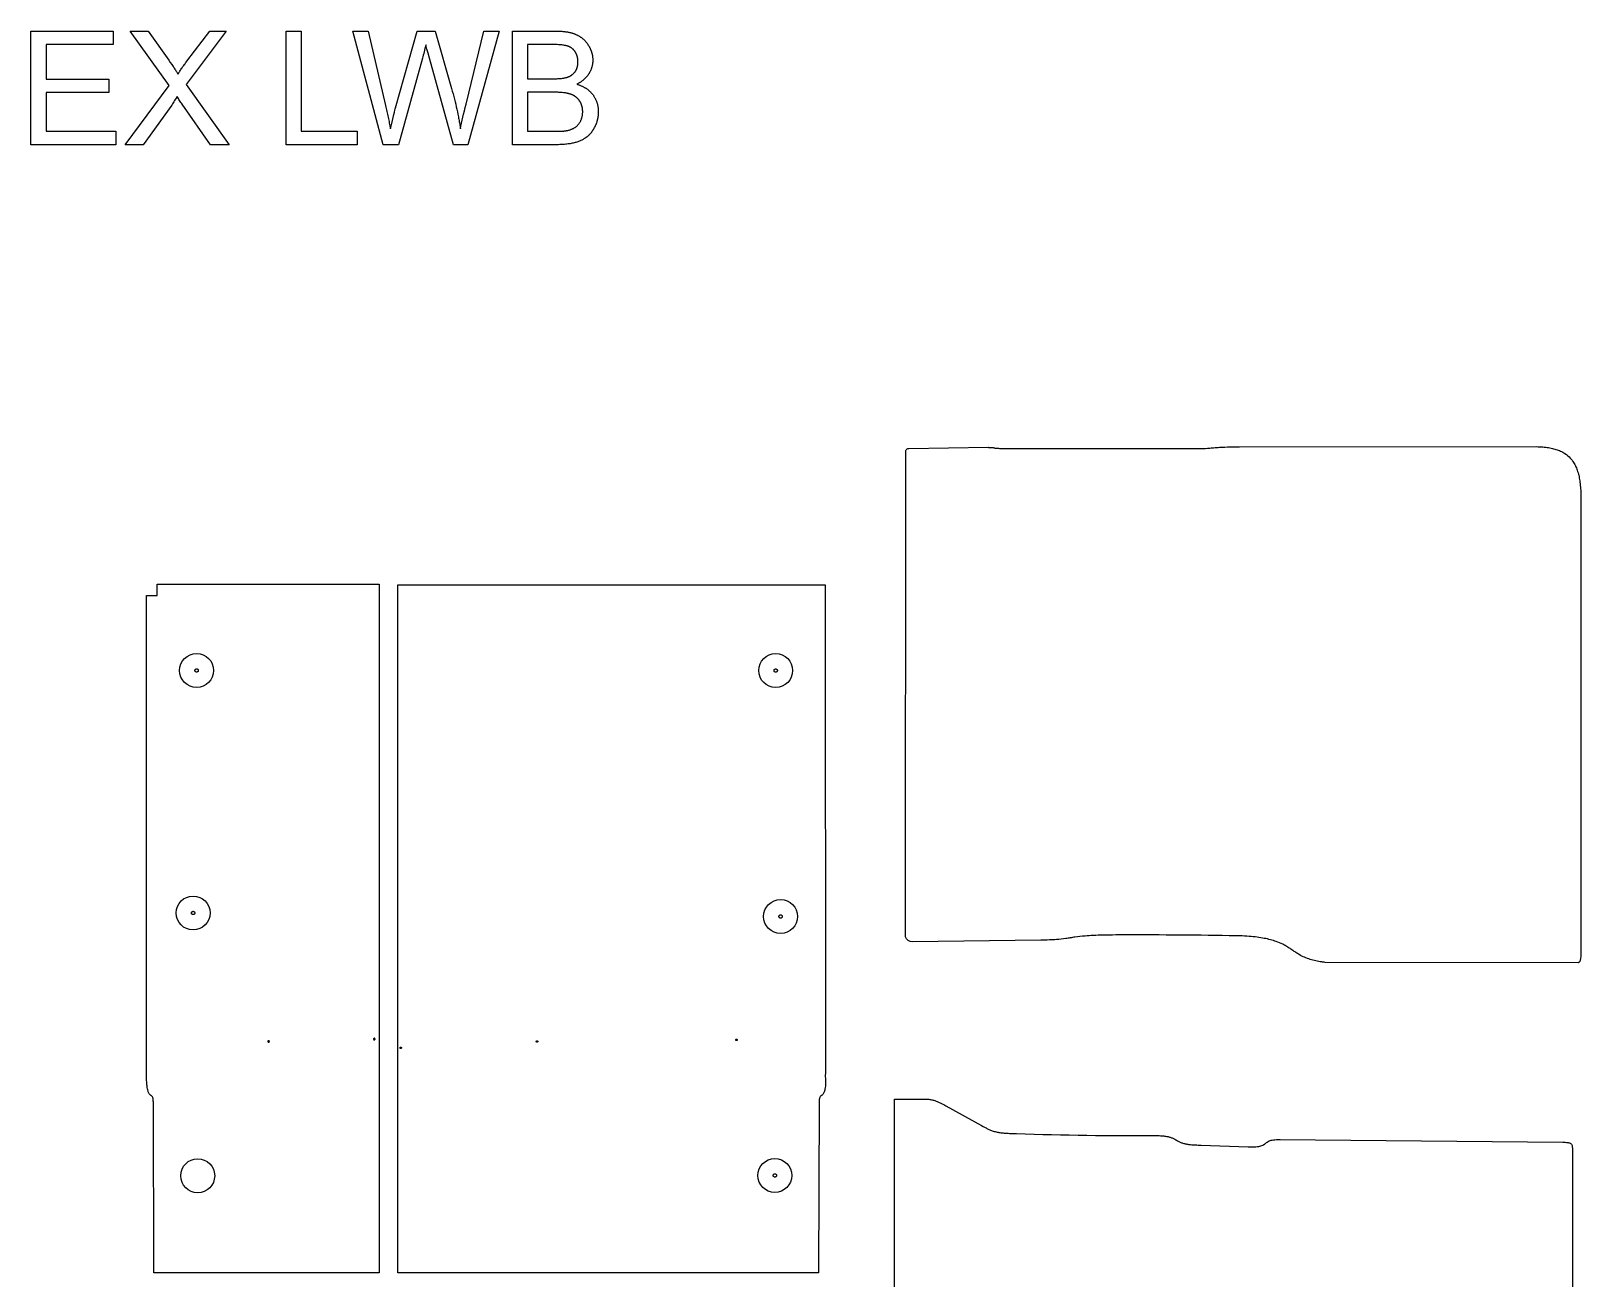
# Model space of a CAD drawing. Extents: x -4382 to 4488, y -1281 to 7969.
# Drawn here: x 37 to 4193, y 4619 to 7964 of the extents above; entities that cross this region are included whole.
import ezdxf

# ---------------------------------------------------------------- set-up
doc = ezdxf.new("R2010")
doc.units = 0
doc.layers.add('Default Layer', color=1, linetype='CONTINUOUS')

msp = doc.modelspace()

# ---------------------------------------------------------------- linework, layer by layer
at = {"layer": 'Default Layer'}
for points in [[(36.7, 7659.3), (36.7, 7964.1), (257.1, 7964.1), (257.1, 7928.1), (77, 7928.1), (77, 7834.8), (245.7, 7834.8), (245.7, 7799), (77, 7799), (77, 7695.3), (264.2, 7695.3), (264.2, 7659.3), (36.7, 7659.3)], [(288.9, 7659.3), (406.8, 7818.2), (302.8, 7964.1), (350.9, 7964.1), (406.2, 7885.9), (410.3, 7880), (414.2, 7874.5), (416, 7871.8), (417.7, 7869.3), (419.4, 7866.8), (420.9, 7864.4), (422.4, 7862.1), (423.8, 7859.9), (425.2, 7857.8), (426.4, 7855.8), (427.6, 7853.8), (428.7, 7852), (429.7, 7850.2), (430.7, 7848.5), (432, 7850.6), (433.3, 7852.7), (434.6, 7854.8), (436, 7856.9), (437.4, 7859.1), (438.9, 7861.2), (440.3, 7863.3), (441.8, 7865.5), (443.3, 7867.7), (444.9, 7869.9), (446.5, 7872.1), (448.1, 7874.3), (449.7, 7876.5), (451.4, 7878.7), (453.1, 7881), (454.8, 7883.2), (516.1, 7964.1), (560, 7964.1), (452.9, 7820.4), (568.3, 7659.3), (518.4, 7659.3), (441.7, 7768.1), (440.1, 7770.4), (438.5, 7772.8), (436.8, 7775.3), (435.2, 7777.8), (433.5, 7780.4), (431.8, 7783), (430.1, 7785.7), (428.4, 7788.4), (426, 7784.4), (423.7, 7780.8), (421.6, 7777.4), (419.7, 7774.4), (417.9, 7771.7), (416.4, 7769.3), (415, 7767.3), (413.9, 7765.6), (337.3, 7659.3), (288.9, 7659.3)], [(720.5, 7659.3), (720.5, 7964.1), (760.9, 7964.1), (760.9, 7695.3), (911, 7695.3), (911, 7659.3), (720.5, 7659.3)], [(980.6, 7659.3), (899.7, 7964.1), (941.1, 7964.1), (987.5, 7764.3), (988.4, 7760.4), (989.3, 7756.5), (990.2, 7752.6), (991.1, 7748.6), (992, 7744.7), (992.8, 7740.8), (993.6, 7736.9), (994.5, 7733), (995.2, 7729.1), (996, 7725.2), (996.8, 7721.3), (997.5, 7717.5), (998.3, 7713.6), (999, 7709.7), (999.7, 7705.8), (1000.4, 7701.9), (1005.6, 7723.8), (1009.6, 7740.5), (1011.2, 7746.9), (1012.5, 7752), (1013.4, 7755.8), (1014.1, 7758.3), (1072.1, 7964.1), (1120.8, 7964.1), (1164.4, 7809.8), (1166.4, 7802.7), (1168.4, 7795.6), (1170.3, 7788.6), (1172.1, 7781.6), (1173.8, 7774.6), (1175.5, 7767.8), (1177, 7760.9), (1178.6, 7754.2), (1180, 7747.5), (1181.4, 7740.8), (1182.7, 7734.2), (1183.3, 7730.9), (1183.9, 7727.6), (1184.5, 7724.4), (1185.1, 7721.1), (1185.6, 7717.9), (1186.2, 7714.7), (1186.7, 7711.5), (1187.2, 7708.3), (1187.7, 7705.1), (1188.1, 7701.9), (1189.6, 7709.3), (1191.3, 7716.9), (1193, 7724.8), (1194.8, 7733), (1196.8, 7741.4), (1198.8, 7750.1), (1201, 7759), (1203.3, 7768.3), (1251.1, 7964.1), (1291.7, 7964.1), (1208.1, 7659.3), (1169.2, 7659.3), (1105, 7891.6), (1101.3, 7904.7), (1099.8, 7910.2), (1098.5, 7915), (1097.4, 7919.2), (1096.5, 7922.6), (1095.9, 7925.3), (1095.4, 7927.3), (1094.2, 7922.2), (1093, 7917.2), (1091.9, 7912.4), (1090.8, 7907.9), (1089.7, 7903.5), (1088.6, 7899.3), (1087.5, 7895.3), (1086.5, 7891.6), (1021.8, 7659.3), (980.6, 7659.3)], [(1327.6, 7659.3), (1327.6, 7964.1), (1442, 7964.1), (1444.2, 7964.1), (1446.3, 7964.1), (1448.4, 7964), (1450.5, 7964), (1452.6, 7963.9), (1454.6, 7963.8), (1456.6, 7963.7), (1458.6, 7963.5), (1460.5, 7963.4), (1462.5, 7963.2), (1464.4, 7963), (1466.2, 7962.8), (1468.1, 7962.6), (1469.9, 7962.3), (1471.7, 7962.1), (1473.4, 7961.8), (1475.2, 7961.5), (1476.9, 7961.2), (1478.6, 7960.8), (1480.2, 7960.5), (1481.8, 7960.1), (1483.4, 7959.7), (1485, 7959.3), (1486.5, 7958.9), (1488.1, 7958.4), (1489.5, 7957.9), (1491, 7957.5), (1492.4, 7957), (1493.9, 7956.4), (1495.2, 7955.9), (1496.6, 7955.3), (1497.9, 7954.8), (1499.2, 7954.2), (1500.5, 7953.6), (1501.8, 7953), (1503.1, 7952.3), (1504.3, 7951.7), (1505.5, 7951), (1506.7, 7950.3), (1507.9, 7949.5), (1509.1, 7948.8), (1510.3, 7948), (1511.4, 7947.3), (1512.5, 7946.5), (1513.6, 7945.6), (1514.7, 7944.8), (1515.7, 7943.9), (1516.8, 7943.1), (1517.8, 7942.2), (1518.8, 7941.2), (1519.8, 7940.3), (1520.8, 7939.3), (1521.7, 7938.4), (1522.7, 7937.4), (1523.6, 7936.3), (1524.5, 7935.3), (1525.3, 7934.2), (1526.2, 7933.2), (1527, 7932.1), (1527.9, 7931), (1528.7, 7929.8), (1529.5, 7928.7), (1530.2, 7927.5), (1531, 7926.3), (1531.7, 7925.1), (1532.4, 7923.9), (1533.1, 7922.7), (1533.8, 7921.5), (1534.4, 7920.3), (1535.1, 7919), (1535.7, 7917.8), (1536.2, 7916.6), (1536.8, 7915.4), (1537.3, 7914.1), (1537.8, 7912.9), (1538.3, 7911.7), (1538.8, 7910.4), (1539.2, 7909.2), (1539.6, 7907.9), (1540, 7906.7), (1540.4, 7905.4), (1540.7, 7904.2), (1541, 7902.9), (1541.3, 7901.6), (1541.6, 7900.4), (1541.9, 7899.1), (1542.1, 7897.8), (1542.3, 7896.5), (1542.5, 7895.2), (1542.6, 7894), (1542.7, 7892.7), (1542.8, 7891.4), (1542.9, 7890.1), (1543, 7888.8), (1543, 7887.5), (1543, 7886.1), (1543, 7884.9), (1543, 7883.7), (1542.9, 7882.5), (1542.9, 7881.3), (1542.8, 7880.1), (1542.7, 7878.9), (1542.5, 7877.7), (1542.4, 7876.5), (1542.2, 7875.3), (1542, 7874.2), (1541.8, 7873), (1541.5, 7871.8), (1541.3, 7870.6), (1541, 7869.5), (1540.7, 7868.3), (1540.4, 7867.2), (1540, 7866), (1539.7, 7864.9), (1539.3, 7863.7), (1538.9, 7862.6), (1538.5, 7861.5), (1538, 7860.4), (1537.6, 7859.2), (1537.1, 7858.1), (1536.6, 7857), (1536, 7855.9), (1535.5, 7854.8), (1534.9, 7853.7), (1534.3, 7852.6), (1533.7, 7851.5), (1533.1, 7850.4), (1532.4, 7849.3), (1531.8, 7848.3), (1531.1, 7847.2), (1530.3, 7846.2), (1529.6, 7845.1), (1528.8, 7844.1), (1528.1, 7843.1), (1527.3, 7842.1), (1526.4, 7841.1), (1525.6, 7840.2), (1524.7, 7839.2), (1523.9, 7838.3), (1523, 7837.3), (1522, 7836.4), (1521.1, 7835.5), (1520.1, 7834.6), (1519.1, 7833.8), (1518.1, 7832.9), (1517.1, 7832), (1516, 7831.2), (1514.9, 7830.4), (1513.9, 7829.6), (1512.7, 7828.8), (1511.6, 7828), (1510.4, 7827.2), (1509.3, 7826.4), (1508.1, 7825.7), (1506.8, 7825), (1505.6, 7824.2), (1504.3, 7823.5), (1503, 7822.8), (1501.7, 7822.2), (1500.4, 7821.5), (1502.1, 7821), (1503.8, 7820.4), (1505.5, 7819.9), (1507.1, 7819.3), (1508.7, 7818.7), (1510.3, 7818), (1511.9, 7817.4), (1513.4, 7816.7), (1514.9, 7816), (1516.4, 7815.3), (1517.9, 7814.6), (1519.3, 7813.8), (1520.7, 7813), (1522.1, 7812.2), (1523.5, 7811.4), (1524.8, 7810.5), (1526.2, 7809.6), (1527.4, 7808.7), (1528.7, 7807.8), (1529.9, 7806.9), (1531.2, 7805.9), (1532.3, 7804.9), (1533.5, 7803.9), (1534.6, 7802.9), (1535.7, 7801.8), (1536.8, 7800.8), (1537.9, 7799.7), (1538.9, 7798.5), (1539.9, 7797.4), (1540.9, 7796.2), (1541.9, 7795), (1542.8, 7793.8), (1543.7, 7792.6), (1544.6, 7791.4), (1545.5, 7790.1), (1546.3, 7788.8), (1547.1, 7787.6), (1547.9, 7786.3), (1548.7, 7784.9), (1549.4, 7783.6), (1550.1, 7782.3), (1550.7, 7780.9), (1551.3, 7779.6), (1551.9, 7778.2), (1552.5, 7776.8), (1553.1, 7775.4), (1553.6, 7774), (1554, 7772.5), (1554.5, 7771.1), (1554.9, 7769.6), (1555.3, 7768.1), (1555.7, 7766.6), (1556, 7765.1), (1556.3, 7763.6), (1556.6, 7762.1), (1556.9, 7760.5), (1557.1, 7759), (1557.3, 7757.4), (1557.4, 7755.8), (1557.6, 7754.2), (1557.7, 7752.6), (1557.7, 7751), (1557.8, 7749.3), (1557.8, 7747.7), (1557.8, 7746.3), (1557.8, 7745), (1557.7, 7743.7), (1557.6, 7742.4), (1557.6, 7741.1), (1557.5, 7739.8), (1557.4, 7738.4), (1557.2, 7737.2), (1557.1, 7735.9), (1556.9, 7734.6), (1556.7, 7733.3), (1556.5, 7732), (1556.3, 7730.8), (1556, 7729.5), (1555.8, 7728.2), (1555.5, 7727), (1555.2, 7725.7), (1554.9, 7724.5), (1554.6, 7723.3), (1554.2, 7722), (1553.9, 7720.8), (1553.5, 7719.6), (1553.1, 7718.4), (1552.6, 7717.2), (1552.2, 7716), (1551.8, 7714.8), (1551.3, 7713.6), (1550.8, 7712.4), (1550.3, 7711.3), (1549.8, 7710.1), (1549.2, 7708.9), (1548.6, 7707.8), (1547.5, 7705.5), (1546.9, 7704.4), (1546.3, 7703.3), (1545.7, 7702.2), (1545.1, 7701.2), (1544.5, 7700.2), (1543.9, 7699.1), (1543.3, 7698.1), (1542.6, 7697.1), (1542, 7696.2), (1541.3, 7695.2), (1540.7, 7694.3), (1540, 7693.3), (1539.3, 7692.4), (1538.6, 7691.5), (1537.9, 7690.7), (1537.2, 7689.8), (1536.5, 7689), (1535.8, 7688.1), (1535, 7687.3), (1534.3, 7686.5), (1533.5, 7685.8), (1532.8, 7685), (1532, 7684.2), (1531.2, 7683.5), (1530.4, 7682.8), (1529.7, 7682.1), (1528.9, 7681.4), (1528, 7680.8), (1527.2, 7680.1), (1526.4, 7679.5), (1525.6, 7678.9), (1524.7, 7678.3), (1523.8, 7677.7), (1523, 7677.1), (1522.1, 7676.5), (1521.2, 7675.9), (1519.3, 7674.8), (1517.4, 7673.7), (1515.5, 7672.7), (1513.4, 7671.7), (1511.4, 7670.7), (1509.3, 7669.8), (1507.1, 7668.9), (1504.9, 7668), (1502.6, 7667.2), (1500.2, 7666.4), (1497.9, 7665.7), (1495.4, 7665), (1492.9, 7664.3), (1490.4, 7663.7), (1487.8, 7663.1), (1485.1, 7662.6), (1482.4, 7662.1), (1479.6, 7661.7), (1476.7, 7661.3), (1473.7, 7660.9), (1470.7, 7660.6), (1467.6, 7660.3), (1464.4, 7660), (1461.2, 7659.8), (1457.8, 7659.6), (1454.4, 7659.5), (1451, 7659.4), (1447.5, 7659.3), (1443.9, 7659.3), (1327.6, 7659.3)], [(1368, 7836), (1433.9, 7836), (1437.2, 7836.1), (1440.3, 7836.1), (1443.4, 7836.2), (1446.3, 7836.3), (1449.2, 7836.4), (1451.9, 7836.5), (1454.4, 7836.7), (1456.9, 7836.9), (1459.2, 7837.2), (1461.5, 7837.4), (1463.6, 7837.7), (1465.6, 7838), (1467.4, 7838.4), (1469.2, 7838.7), (1470.8, 7839.1), (1472.3, 7839.6), (1473.3, 7839.9), (1474.2, 7840.2), (1475.2, 7840.5), (1476.1, 7840.8), (1477, 7841.2), (1477.8, 7841.5), (1478.7, 7841.9), (1479.6, 7842.2), (1480.4, 7842.6), (1481.2, 7843), (1482, 7843.4), (1482.8, 7843.9), (1483.6, 7844.3), (1484.3, 7844.7), (1485.1, 7845.2), (1485.8, 7845.7), (1486.5, 7846.1), (1487.2, 7846.6), (1487.9, 7847.1), (1488.6, 7847.6), (1489.2, 7848.2), (1489.9, 7848.7), (1490.5, 7849.3), (1491.1, 7849.8), (1491.7, 7850.4), (1492.3, 7851), (1492.8, 7851.6), (1493.4, 7852.2), (1493.9, 7852.8), (1494.4, 7853.5), (1494.9, 7854.1), (1495.4, 7854.8), (1495.9, 7855.4), (1496.4, 7856.1), (1496.8, 7856.8), (1497.3, 7857.5), (1497.7, 7858.2), (1498.1, 7858.9), (1498.5, 7859.7), (1498.9, 7860.4), (1499.2, 7861.1), (1499.6, 7861.9), (1499.9, 7862.7), (1500.2, 7863.5), (1500.5, 7864.3), (1500.8, 7865.1), (1501.1, 7865.9), (1501.3, 7866.7), (1501.6, 7867.5), (1501.8, 7868.4), (1502, 7869.3), (1502.2, 7870.1), (1502.4, 7871), (1502.5, 7871.9), (1502.7, 7872.8), (1502.8, 7873.7), (1502.9, 7874.6), (1503, 7875.6), (1503.1, 7876.5), (1503.2, 7877.4), (1503.2, 7878.4), (1503.3, 7879.4), (1503.3, 7880.4), (1503.3, 7881.4), (1503.3, 7883.2), (1503.2, 7885.1), (1503.1, 7886.9), (1502.9, 7888.7), (1502.7, 7889.6), (1502.6, 7890.5), (1502.5, 7891.4), (1502.3, 7892.2), (1502.1, 7893.1), (1501.9, 7893.9), (1501.7, 7894.8), (1501.5, 7895.6), (1501.3, 7896.4), (1501, 7897.3), (1500.8, 7898.1), (1500.5, 7898.9), (1500.2, 7899.7), (1499.9, 7900.5), (1499.6, 7901.3), (1499.2, 7902), (1498.9, 7902.8), (1498.5, 7903.6), (1498.1, 7904.3), (1497.7, 7905.1), (1497.3, 7905.8), (1496.9, 7906.5), (1496.5, 7907.3), (1496, 7908), (1495.6, 7908.7), (1495.1, 7909.4), (1494.6, 7910.1), (1494.1, 7910.8), (1493.6, 7911.4), (1493.1, 7912.1), (1492.6, 7912.7), (1492, 7913.3), (1491.5, 7913.9), (1490.9, 7914.5), (1490.3, 7915.1), (1489.7, 7915.7), (1489.1, 7916.2), (1488.5, 7916.7), (1487.8, 7917.3), (1487.2, 7917.8), (1486.5, 7918.2), (1485.9, 7918.7), (1485.2, 7919.2), (1484.5, 7919.6), (1483.8, 7920), (1483.1, 7920.5), (1482.4, 7920.8), (1481.6, 7921.2), (1480.9, 7921.6), (1480.1, 7922), (1479.3, 7922.3), (1478.5, 7922.6), (1477.7, 7922.9), (1476.9, 7923.2), (1476.1, 7923.5), (1475.3, 7923.8), (1474.4, 7924), (1473.5, 7924.3), (1472.5, 7924.6), (1471.6, 7924.8), (1470.6, 7925), (1469.5, 7925.3), (1468.4, 7925.5), (1467.3, 7925.7), (1464.9, 7926.1), (1462.4, 7926.4), (1459.7, 7926.8), (1456.9, 7927.1), (1453.9, 7927.3), (1450.8, 7927.5), (1447.5, 7927.7), (1444.1, 7927.9), (1440.5, 7928), (1436.8, 7928.1), (1432.9, 7928.1), (1428.9, 7928.1), (1368, 7928.1), (1368, 7836)], [(1368, 7695.3), (1443.9, 7695.3), (1448.6, 7695.3), (1452.9, 7695.4), (1456.9, 7695.5), (1458.7, 7695.6), (1460.5, 7695.6), (1462.2, 7695.7), (1463.7, 7695.9), (1465.2, 7696), (1466.6, 7696.1), (1467.9, 7696.2), (1469.1, 7696.4), (1470.3, 7696.6), (1471.3, 7696.7), (1473, 7697.1), (1474.7, 7697.4), (1476.4, 7697.8), (1478, 7698.2), (1479.6, 7698.6), (1481.1, 7699.1), (1482.6, 7699.6), (1484.1, 7700.1), (1485.5, 7700.6), (1486.9, 7701.2), (1488.3, 7701.7), (1489.6, 7702.4), (1490.9, 7703), (1492.2, 7703.7), (1493.4, 7704.3), (1494.6, 7705.1), (1495.7, 7705.8), (1496.9, 7706.6), (1498, 7707.4), (1499.1, 7708.3), (1500.1, 7709.2), (1501.1, 7710.2), (1502.1, 7711.1), (1503.1, 7712.2), (1504.1, 7713.3), (1505, 7714.4), (1505.9, 7715.5), (1506.7, 7716.7), (1507.6, 7717.9), (1508.4, 7719.2), (1509.2, 7720.5), (1510, 7721.9), (1510.7, 7723.3), (1511.4, 7724.8), (1512, 7726.2), (1512.6, 7727.7), (1513.2, 7729.2), (1513.6, 7730.8), (1514.1, 7732.4), (1514.5, 7734), (1514.8, 7735.6), (1515.2, 7737.2), (1515.4, 7738.9), (1515.6, 7740.6), (1515.8, 7742.3), (1515.9, 7744.1), (1516, 7745.9), (1516, 7747.7), (1516, 7748.7), (1516, 7749.8), (1515.9, 7750.8), (1515.9, 7751.9), (1515.8, 7752.9), (1515.7, 7753.9), (1515.6, 7754.9), (1515.5, 7755.9), (1515.3, 7756.9), (1515.1, 7757.9), (1515, 7758.9), (1514.8, 7759.8), (1514.6, 7760.8), (1514.3, 7761.7), (1514.1, 7762.7), (1513.8, 7763.6), (1513.5, 7764.5), (1513.2, 7765.4), (1512.9, 7766.3), (1512.6, 7767.2), (1512.2, 7768.1), (1511.9, 7769), (1511.5, 7769.8), (1511.1, 7770.7), (1510.7, 7771.5), (1510.2, 7772.4), (1509.8, 7773.2), (1509.3, 7774), (1508.8, 7774.8), (1508.3, 7775.6), (1507.8, 7776.4), (1507.3, 7777.2), (1506.7, 7778), (1506.2, 7778.8), (1505.6, 7779.5), (1505, 7780.3), (1504.4, 7781), (1503.8, 7781.7), (1503.1, 7782.4), (1502.5, 7783.1), (1501.8, 7783.7), (1501.1, 7784.4), (1500.5, 7785), (1499.8, 7785.6), (1499, 7786.2), (1498.3, 7786.8), (1497.6, 7787.4), (1496.8, 7788), (1496.1, 7788.5), (1495.3, 7789), (1494.5, 7789.6), (1493.7, 7790.1), (1492.9, 7790.5), (1492, 7791), (1491.2, 7791.5), (1490.3, 7791.9), (1489.4, 7792.3), (1488.5, 7792.7), (1487.6, 7793.1), (1486.7, 7793.5), (1485.8, 7793.9), (1484.9, 7794.2), (1483.9, 7794.6), (1482.9, 7794.9), (1482, 7795.2), (1481, 7795.5), (1479.9, 7795.8), (1478.9, 7796.1), (1477.8, 7796.4), (1476.7, 7796.6), (1475.6, 7796.9), (1474.4, 7797.1), (1473.2, 7797.4), (1472, 7797.6), (1469.5, 7798), (1466.9, 7798.4), (1464.1, 7798.8), (1461.3, 7799.1), (1458.4, 7799.3), (1455.3, 7799.6), (1452.1, 7799.7), (1448.9, 7799.9), (1445.5, 7800), (1442, 7800.1), (1438.4, 7800.1), (1368, 7800.1), (1368, 7695.3)], [(476.3, 6250), (476.3, 6250.5), (476.4, 6250.9), (476.5, 6251.3), (476.6, 6251.8), (476.8, 6252.2), (477, 6252.5), (477.3, 6252.9), (477.6, 6253.2), (477.9, 6253.5), (478.3, 6253.7), (478.6, 6254), (479, 6254.2), (479.4, 6254.3), (479.9, 6254.4), (480.3, 6254.5), (480.8, 6254.5), (481.2, 6254.5), (481.7, 6254.4), (482.1, 6254.3), (482.5, 6254.2), (482.9, 6254), (483.3, 6253.7), (483.6, 6253.5), (484, 6253.2), (484.2, 6252.9), (484.5, 6252.5), (484.7, 6252.2), (484.9, 6251.8), (485.1, 6251.3), (485.2, 6250.9), (485.2, 6250.5), (485.3, 6250), (485.2, 6249.5), (485.2, 6249.1), (485.1, 6248.7), (484.9, 6248.3), (484.7, 6247.9), (484.5, 6247.5), (484.2, 6247.1), (484, 6246.8), (483.6, 6246.5), (483.3, 6246.3), (482.9, 6246.1), (482.5, 6245.9), (482.1, 6245.7), (481.7, 6245.6), (481.2, 6245.5), (480.8, 6245.5), (480.3, 6245.5), (479.9, 6245.6), (479.4, 6245.7), (479, 6245.9), (478.6, 6246.1), (478.3, 6246.3), (477.9, 6246.5), (477.6, 6246.8), (477.3, 6247.1), (477, 6247.5), (476.8, 6247.9), (476.6, 6248.3), (476.5, 6248.7), (476.4, 6249.1), (476.3, 6249.5), (476.3, 6250)], [(2029, 6249.7), (2029, 6250.1), (2029.1, 6250.6), (2029.2, 6251), (2029.3, 6251.4), (2029.5, 6251.8), (2029.7, 6252.2), (2030, 6252.5), (2030.3, 6252.8), (2030.6, 6253.1), (2031, 6253.4), (2031.3, 6253.6), (2031.7, 6253.8), (2032.1, 6254), (2032.6, 6254.1), (2033, 6254.1), (2033.5, 6254.2), (2033.9, 6254.1), (2034.4, 6254.1), (2034.8, 6254), (2035.2, 6253.8), (2035.6, 6253.6), (2036, 6253.4), (2036.3, 6253.1), (2036.7, 6252.8), (2037, 6252.5), (2037.2, 6252.2), (2037.4, 6251.8), (2037.6, 6251.4), (2037.8, 6251), (2037.9, 6250.6), (2038, 6250.1), (2038, 6249.7), (2038, 6249.2), (2037.9, 6248.8), (2037.8, 6248.3), (2037.6, 6247.9), (2037.4, 6247.5), (2037.2, 6247.1), (2037, 6246.8), (2036.7, 6246.5), (2036.3, 6246.2), (2036, 6245.9), (2035.6, 6245.7), (2035.2, 6245.5), (2034.8, 6245.4), (2034.4, 6245.3), (2033.9, 6245.2), (2033.5, 6245.2), (2033, 6245.2), (2032.6, 6245.3), (2032.1, 6245.4), (2031.7, 6245.5), (2031.3, 6245.7), (2031, 6245.9), (2030.6, 6246.2), (2030.3, 6246.5), (2030, 6246.8), (2029.7, 6247.1), (2029.5, 6247.5), (2029.3, 6247.9), (2029.2, 6248.3), (2029.1, 6248.8), (2029, 6249.2), (2029, 6249.7)], [(466.8, 5599.9), (466.9, 5600.4), (466.9, 5600.8), (467, 5601.3), (467.2, 5601.7), (467.4, 5602.1), (467.6, 5602.4), (467.9, 5602.8), (468.2, 5603.1), (468.5, 5603.4), (468.8, 5603.7), (469.2, 5603.9), (469.6, 5604.1), (470, 5604.2), (470.4, 5604.3), (470.9, 5604.4), (471.3, 5604.4), (471.8, 5604.4), (472.2, 5604.3), (472.7, 5604.2), (473.1, 5604.1), (473.5, 5603.9), (473.9, 5603.7), (474.2, 5603.4), (474.5, 5603.1), (474.8, 5602.8), (475.1, 5602.4), (475.3, 5602.1), (475.5, 5601.7), (475.6, 5601.3), (475.7, 5600.8), (475.8, 5600.4), (475.8, 5599.9), (475.8, 5599.5), (475.7, 5599), (475.6, 5598.6), (475.5, 5598.2), (475.3, 5597.8), (475.1, 5597.4), (474.8, 5597.1), (474.5, 5596.7), (474.2, 5596.5), (473.9, 5596.2), (473.5, 5596), (473.1, 5595.8), (472.7, 5595.6), (472.2, 5595.5), (471.8, 5595.4), (471.3, 5595.4), (470.9, 5595.4), (470.4, 5595.5), (470, 5595.6), (469.6, 5595.8), (469.2, 5596), (468.8, 5596.2), (468.5, 5596.5), (468.2, 5596.7), (467.9, 5597.1), (467.6, 5597.4), (467.4, 5597.8), (467.2, 5598.2), (467, 5598.6), (466.9, 5599), (466.9, 5599.5), (466.8, 5599.9)], [(2042.2, 5590.5), (2042.2, 5591), (2042.3, 5591.4), (2042.4, 5591.8), (2042.5, 5592.3), (2042.7, 5592.7), (2042.9, 5593), (2043.2, 5593.4), (2043.5, 5593.7), (2043.8, 5594), (2044.1, 5594.2), (2044.5, 5594.5), (2044.9, 5594.7), (2045.3, 5594.8), (2045.8, 5594.9), (2046.2, 5595), (2046.7, 5595), (2047.1, 5595), (2047.6, 5594.9), (2048, 5594.8), (2048.4, 5594.7), (2048.8, 5594.5), (2049.2, 5594.2), (2049.5, 5594), (2049.8, 5593.7), (2050.1, 5593.4), (2050.4, 5593), (2050.6, 5592.7), (2050.8, 5592.3), (2051, 5591.8), (2051.1, 5591.4), (2051.1, 5591), (2051.2, 5590.5), (2051.1, 5590.1), (2051.1, 5589.6), (2051, 5589.2), (2050.8, 5588.8), (2050.6, 5588.4), (2050.4, 5588), (2050.1, 5587.6), (2049.8, 5587.3), (2049.5, 5587), (2049.2, 5586.8), (2048.8, 5586.6), (2048.4, 5586.4), (2048, 5586.2), (2047.6, 5586.1), (2047.1, 5586), (2046.7, 5586), (2046.2, 5586), (2045.8, 5586.1), (2045.3, 5586.2), (2044.9, 5586.4), (2044.5, 5586.6), (2044.1, 5586.8), (2043.8, 5587), (2043.5, 5587.3), (2043.2, 5587.6), (2042.9, 5588), (2042.7, 5588.4), (2042.5, 5588.8), (2042.4, 5589.2), (2042.3, 5589.6), (2042.2, 5590.1), (2042.2, 5590.5)], [(673.8, 5253.7), (674, 5253.7), (674.2, 5253.7), (674.4, 5253.7), (674.6, 5253.8), (674.8, 5253.9), (675, 5254), (675.1, 5254.1), (675.3, 5254.2), (675.4, 5254.4), (675.5, 5254.5), (675.6, 5254.7), (675.7, 5254.9), (675.7, 5255.1), (675.8, 5255.3), (675.8, 5255.5), (675.8, 5255.7), (675.8, 5255.9), (675.8, 5256.1), (675.7, 5256.3), (675.7, 5256.4), (675.6, 5256.6), (675.5, 5256.8), (675.4, 5256.9), (675.3, 5257.1), (675.1, 5257.2), (675, 5257.3), (674.8, 5257.4), (674.6, 5257.5), (674.4, 5257.6), (674.2, 5257.6), (674, 5257.6), (673.8, 5257.7), (673.6, 5257.6), (673.4, 5257.6), (673.2, 5257.6), (673.1, 5257.5), (672.9, 5257.4), (672.7, 5257.3), (672.6, 5257.2), (672.4, 5257.1), (672.3, 5256.9), (672.2, 5256.8), (672.1, 5256.6), (672, 5256.4), (671.9, 5256.3), (671.9, 5256.1), (671.9, 5255.9), (671.8, 5255.7), (671.9, 5255.5), (671.9, 5255.3), (671.9, 5255.1), (672, 5254.9), (672.1, 5254.7), (672.2, 5254.5), (672.3, 5254.4), (672.4, 5254.2), (672.6, 5254.1), (672.7, 5254), (672.9, 5253.9), (673.1, 5253.8), (673.2, 5253.7), (673.4, 5253.7), (673.6, 5253.7), (673.8, 5253.7)], [(957.2, 5260), (957.4, 5260), (957.6, 5260.1), (957.8, 5260.1), (958, 5260.2), (958.2, 5260.3), (958.4, 5260.4), (958.5, 5260.5), (958.6, 5260.6), (958.8, 5260.8), (958.9, 5260.9), (959, 5261.1), (959.1, 5261.3), (959.1, 5261.4), (959.2, 5261.6), (959.2, 5261.8), (959.2, 5262), (959.2, 5262.2), (959.2, 5262.4), (959.1, 5262.6), (959.1, 5262.8), (959, 5263), (958.9, 5263.1), (958.8, 5263.3), (958.6, 5263.4), (958.5, 5263.6), (958.4, 5263.7), (958.2, 5263.8), (958, 5263.9), (957.8, 5263.9), (957.6, 5264), (957.4, 5264), (957.2, 5264), (957, 5264), (956.8, 5264), (956.6, 5263.9), (956.5, 5263.9), (956.3, 5263.8), (956.1, 5263.7), (956, 5263.6), (955.8, 5263.4), (955.7, 5263.3), (955.6, 5263.1), (955.5, 5263), (955.4, 5262.8), (955.3, 5262.6), (955.3, 5262.4), (955.2, 5262.2), (955.2, 5262), (955.2, 5261.8), (955.3, 5261.6), (955.3, 5261.4), (955.4, 5261.3), (955.5, 5261.1), (955.6, 5260.9), (955.7, 5260.8), (955.8, 5260.6), (956, 5260.5), (956.1, 5260.4), (956.3, 5260.3), (956.5, 5260.2), (956.6, 5260.1), (956.8, 5260.1), (957, 5260), (957.2, 5260)], [(1028.2, 5236.4), (1028, 5236.4), (1027.8, 5236.5), (1027.6, 5236.5), (1027.4, 5236.6), (1027.2, 5236.7), (1027, 5236.8), (1026.9, 5236.9), (1026.7, 5237), (1026.6, 5237.1), (1026.5, 5237.3), (1026.4, 5237.5), (1026.3, 5237.6), (1026.2, 5237.8), (1026.2, 5238), (1026.2, 5238.2), (1026.2, 5238.4), (1026.2, 5238.6), (1026.2, 5238.8), (1026.2, 5239), (1026.3, 5239.2), (1026.4, 5239.4), (1026.5, 5239.5), (1026.6, 5239.7), (1026.7, 5239.8), (1026.9, 5240), (1027, 5240.1), (1027.2, 5240.2), (1027.4, 5240.3), (1027.6, 5240.3), (1027.8, 5240.4), (1028, 5240.4), (1028.2, 5240.4), (1028.4, 5240.4), (1028.6, 5240.4), (1028.8, 5240.3), (1028.9, 5240.3), (1029.1, 5240.2), (1029.3, 5240.1), (1029.4, 5240), (1029.6, 5239.8), (1029.7, 5239.7), (1029.8, 5239.5), (1029.9, 5239.4), (1030, 5239.2), (1030.1, 5239), (1030.1, 5238.8), (1030.1, 5238.6), (1030.2, 5238.4), (1030.1, 5238.2), (1030.1, 5238), (1030.1, 5237.8), (1030, 5237.6), (1029.9, 5237.5), (1029.8, 5237.3), (1029.7, 5237.1), (1029.6, 5237), (1029.4, 5236.9), (1029.3, 5236.8), (1029.1, 5236.7), (1028.9, 5236.6), (1028.8, 5236.5), (1028.6, 5236.5), (1028.4, 5236.4), (1028.2, 5236.4)], [(1393.6, 5253.3), (1393.4, 5253.3), (1393.2, 5253.4), (1393, 5253.4), (1392.8, 5253.5), (1392.6, 5253.6), (1392.5, 5253.7), (1392.3, 5253.8), (1392.2, 5253.9), (1392, 5254.1), (1391.9, 5254.2), (1391.8, 5254.4), (1391.7, 5254.5), (1391.7, 5254.7), (1391.6, 5254.9), (1391.6, 5255.1), (1391.6, 5255.3), (1391.6, 5255.5), (1391.6, 5255.7), (1391.7, 5255.9), (1391.7, 5256.1), (1391.8, 5256.3), (1391.9, 5256.4), (1392, 5256.6), (1392.2, 5256.7), (1392.3, 5256.9), (1392.5, 5257), (1392.6, 5257.1), (1392.8, 5257.2), (1393, 5257.2), (1393.2, 5257.3), (1393.4, 5257.3), (1393.6, 5257.3), (1393.8, 5257.3), (1394, 5257.3), (1394.2, 5257.2), (1394.3, 5257.2), (1394.5, 5257.1), (1394.7, 5257), (1394.8, 5256.9), (1395, 5256.7), (1395.1, 5256.6), (1395.2, 5256.4), (1395.3, 5256.3), (1395.4, 5256.1), (1395.5, 5255.9), (1395.5, 5255.7), (1395.6, 5255.5), (1395.6, 5255.3), (1395.6, 5255.1), (1395.5, 5254.9), (1395.5, 5254.7), (1395.4, 5254.5), (1395.3, 5254.4), (1395.2, 5254.2), (1395.1, 5254.1), (1395, 5253.9), (1394.8, 5253.8), (1394.7, 5253.7), (1394.5, 5253.6), (1394.3, 5253.5), (1394.2, 5253.4), (1394, 5253.4), (1393.8, 5253.3), (1393.6, 5253.3)], [(1928.4, 5257.8), (1928.2, 5257.8), (1928, 5257.8), (1927.8, 5257.9), (1927.6, 5258), (1927.4, 5258), (1927.2, 5258.1), (1927.1, 5258.3), (1927, 5258.4), (1926.8, 5258.5), (1926.7, 5258.7), (1926.6, 5258.8), (1926.5, 5259), (1926.5, 5259.2), (1926.4, 5259.4), (1926.4, 5259.6), (1926.4, 5259.8), (1926.4, 5260), (1926.4, 5260.2), (1926.5, 5260.4), (1926.5, 5260.6), (1926.6, 5260.7), (1926.7, 5260.9), (1926.8, 5261.1), (1927, 5261.2), (1927.1, 5261.3), (1927.2, 5261.5), (1927.4, 5261.6), (1927.6, 5261.6), (1927.8, 5261.7), (1928, 5261.8), (1928.2, 5261.8), (1928.4, 5261.8), (1928.6, 5261.8), (1928.8, 5261.8), (1929, 5261.7), (1929.1, 5261.6), (1929.3, 5261.6), (1929.5, 5261.5), (1929.6, 5261.3), (1929.8, 5261.2), (1929.9, 5261.1), (1930, 5260.9), (1930.1, 5260.7), (1930.2, 5260.6), (1930.3, 5260.4), (1930.3, 5260.2), (1930.4, 5260), (1930.4, 5259.8), (1930.4, 5259.6), (1930.3, 5259.4), (1930.3, 5259.2), (1930.2, 5259), (1930.1, 5258.8), (1930, 5258.7), (1929.9, 5258.5), (1929.8, 5258.4), (1929.6, 5258.3), (1929.5, 5258.1), (1929.3, 5258), (1929.1, 5258), (1929, 5257.9), (1928.8, 5257.8), (1928.6, 5257.8), (1928.4, 5257.8)], [(2026.7, 4896.4), (2026.8, 4896.8), (2026.8, 4897.3), (2026.9, 4897.7), (2027.1, 4898.1), (2027.3, 4898.5), (2027.5, 4898.9), (2027.8, 4899.2), (2028.1, 4899.5), (2028.4, 4899.8), (2028.7, 4900.1), (2029.1, 4900.3), (2029.5, 4900.5), (2029.9, 4900.7), (2030.3, 4900.8), (2030.8, 4900.8), (2031.2, 4900.9), (2031.7, 4900.8), (2032.1, 4900.8), (2032.6, 4900.7), (2033, 4900.5), (2033.4, 4900.3), (2033.8, 4900.1), (2034.1, 4899.8), (2034.4, 4899.5), (2034.7, 4899.2), (2035, 4898.9), (2035.2, 4898.5), (2035.4, 4898.1), (2035.5, 4897.7), (2035.7, 4897.3), (2035.7, 4896.8), (2035.7, 4896.4), (2035.7, 4895.9), (2035.7, 4895.5), (2035.5, 4895), (2035.4, 4894.6), (2035.2, 4894.2), (2035, 4893.8), (2034.7, 4893.5), (2034.4, 4893.2), (2034.1, 4892.9), (2033.8, 4892.6), (2033.4, 4892.4), (2033, 4892.2), (2032.6, 4892.1), (2032.1, 4892), (2031.7, 4891.9), (2031.2, 4891.9), (2030.8, 4891.9), (2030.3, 4892), (2029.9, 4892.1), (2029.5, 4892.2), (2029.1, 4892.4), (2028.7, 4892.6), (2028.4, 4892.9), (2028.1, 4893.2), (2027.8, 4893.5), (2027.5, 4893.8), (2027.3, 4894.2), (2027.1, 4894.6), (2026.9, 4895), (2026.8, 4895.5), (2026.8, 4895.9), (2026.7, 4896.4)]]:
    msp.add_lwpolyline(points, close=True, dxfattribs=at)
for points in [[(2390.4, 6845.4), (2603, 6848.2), (2604, 6848.1, -0.0083), (2611.9, 6847.7, -0.015), (2616.3, 6847.3, -0.0358), (2619.8, 6846.6, 0.025), (2622, 6846.1, 0.0212), (2625, 6845.8, 0.011), (2630.5, 6845.5, 0.006), (2641.2, 6845.2), (3143.3, 6845, 0.0038), (3151.7, 6844.8, 0.012), (3171.9, 6844.7, 0.012), (3190.9, 6845.7, 0.0032), (3204.2, 6846.7), (3207.5, 6847, -0.0052), (3223.7, 6848.2, -0.0124), (3251.5, 6849.2, -0.0081), (3276.9, 6849.1), (4074.2, 6850, -0.0067), (4082.1, 6849.7, -0.0173), (4098.2, 6848.3, -0.021), (4112.7, 6846, -0.0252), (4125.7, 6842.6, -0.0307), (4137.8, 6838, -0.0388), (4149.6, 6831.5, -0.0627), (4164.2, 6819.1, -0.0454), (4173, 6807.4, -0.0346), (4179.1, 6795.9, -0.0284), (4183.8, 6783.5, -0.0241), (4187.5, 6769.6, -0.0198), (4190, 6754.5, -0.0167), (4191.7, 6737.4, -0.0147), (4192.4, 6717.1), (4192.8, 5498.5, -0.004), (4192.8, 5495, -0.0155), (4192.5, 5485.6, -0.0206), (4191.8, 5478.9, -0.0276), (4190.9, 5474.2, -0.0384), (4189.8, 5471, -0.0532), (4188.7, 5468.9, -0.0786), (4187.3, 5467.5, -0.1565), (4185, 5466.7), (3506.9, 5467.6, -0.0081), (3497.5, 5468.8, -0.0176), (3481.5, 5471.6, -0.0216), (3466.8, 5475.5, -0.0287), (3451.5, 5481.1, -0.0283), (3437.4, 5488.3, -0.0135), (3428.2, 5494.1, -0.0043), (3419.8, 5499.7, 0.0016), (3414.8, 5503, 0.01), (3405.7, 5508.9, 0.0217), (3393.1, 5516, 0.0308), (3375.5, 5523.5, 0.0213), (3360.1, 5528.2, 0.0175), (3343.5, 5531.9, 0.0147), (3324.6, 5534.9, 0.0124), (3303, 5537.1, 0.0104), (3278.1, 5538.5, 0.0089), (3249.1, 5539.1, 0.005), (2949.5, 5540.9), (2945.4, 5540.9, 0.0049), (2911.5, 5540.4, 0.0063), (2884.9, 5539.5, 0.0083), (2862.9, 5538.1, 0.0145), (2836, 5535.1, 0.0036), (2823, 5533.2, -0.0031), (2811.7, 5531.5, -0.0166), (2786.7, 5528.7, -0.0095), (2767.4, 5527.7, -0.007), (2744.3, 5527.1), (2400, 5522.8, -0.3573), (2381.5, 5535.9), (2382.2, 6835.1, -0.0436), (2382.4, 6837.4, -0.0851), (2383.7, 6841.2, -0.0961), (2385.9, 6843.8, -0.1705), (2390.4, 6845.4)], [(366.3, 4634.9), (364.8, 5092.6, 0.0192), (364.5, 5098.6, 0.0281), (364, 5102.7, 0.0405), (363.2, 5105.7, 0.0615), (362, 5107.9, 0.0801), (360.1, 5109.9, 0.0208), (358.4, 5111.1, -0.0216), (356.6, 5112.3, -0.0832), (353.6, 5115.5, -0.0445), (351.9, 5118.6, -0.0318), (350.5, 5122.7, -0.0238), (349.1, 5128.4, -0.0177), (347.9, 5136.3, -0.0134), (346.9, 5147.1, -0.0102), (346.3, 5161.6, -0.0041), (346.2, 5170.5), (346.8, 6451.3), (374.9, 6451.3), (374.6, 6481.5), (970.1, 6481.5), (970.1, 6418.9), (970.1, 5277.4), (970.1, 4634.9), (366.3, 4634.9)], [(2148.6, 4634.9), (1019.9, 4634.9), (1019.9, 5277.4), (1019.9, 6417.9), (1019.9, 6479.9), (2166, 6479.9), (2166.6, 5170, -0.0041), (2166.5, 5161.1, -0.0102), (2166.8, 5146.5, -0.0134), (2166.9, 5135.8, -0.0177), (2165.7, 5127.9, -0.0238), (2164.3, 5122.2, -0.0318), (2162.8, 5118.1, -0.0445), (2161.2, 5115, -0.0832), (2158.2, 5111.8, -0.0216), (2156.3, 5110.5, 0.0208), (2154.7, 5109.4, 0.0801), (2152.8, 5107.4, 0.0615), (2151.6, 5105.1, 0.0405), (2150.8, 5102.2, 0.0281), (2150.2, 5098, 0.0192), (2150, 5092.1), (2148.6, 4634.9)], [(480.8, 6295.5, -0.41421), (526.3, 6250, -0.41421), (480.8, 6204.5, -0.414211), (435.3, 6250, -0.414211), (480.8, 6295.5)], [(2033.5, 6295.2, -0.41421), (2079, 6249.7, -0.41421), (2033.5, 6204.2, -0.414211), (1988, 6249.7, -0.414211), (2033.5, 6295.2)], [(471.3, 5645.4, -0.41421), (516.8, 5599.9, -0.41421), (471.3, 5554.4, -0.414211), (425.8, 5599.9, -0.414211), (471.3, 5645.4)], [(2046.7, 5636, -0.41421), (2092.2, 5590.5, -0.41421), (2046.7, 5545, -0.414211), (2001.2, 5590.5, -0.414211), (2046.7, 5636)], [(483.7, 4941.1, -0.41421), (529.2, 4895.6, -0.41421), (483.7, 4850.1, -0.414211), (438.2, 4895.6, -0.414211), (483.7, 4941.1)], [(2031.2, 4941.9, -0.41421), (2076.7, 4896.4, -0.41421), (2031.2, 4850.9, -0.414211), (1985.7, 4896.4, -0.414211), (2031.2, 4941.9)]]:
    msp.add_lwpolyline(points, format="xyb", close=True, dxfattribs=at)
msp.add_lwpolyline([(2351.7, 4037.7), (2351.7, 5100.7), (2422.7, 5101, -0.0021), (2426, 5101.1, -0.0111), (2435.8, 5101, -0.0185), (2444.1, 5100.5, -0.031), (2453.3, 5099, -0.031), (2462.2, 5096.3, -0.0181), (2469.9, 5093.1, -0.0105), (2478.5, 5089, -0.0048), (2489.8, 5083.2), (2585.7, 5030), (2589.9, 5027.7, 0.0033), (2597.5, 5023.6, 0.0122), (2605, 5019.8, 0.0253), (2614.1, 5016.1, 0.0299), (2624.8, 5013.1, 0.0194), (2634.7, 5011.3, 0.014), (2646.3, 5010, 0.0097), (2660.5, 5009.1, 0.0068), (2679.1, 5008.5, 0.0101), (3056.5, 5003.4, -0.0019), (3058.9, 5003.3, -0.0136), (3071.4, 5002.4, -0.0175), (3081.4, 5001.1, -0.0228), (3089.5, 4999.4, -0.0312), (3097, 4996.9, -0.0335), (3104, 4993.5, -0.0089), (3108.4, 4990.9, 0.0089), (3112.8, 4988.2, 0.0337), (3120, 4984.8, 0.0309), (3127.5, 4982.3, 0.0225), (3135.8, 4980.5, 0.0173), (3145.8, 4979.1, 0.0135), (3158.5, 4978.2, 0.0106), (3174.6, 4977.8), (3300.6, 4973, 0.0121), (3311.9, 4972.9, 0.0167), (3321.3, 4973.4, 0.0219), (3328.7, 4974.3, 0.029), (3334.6, 4975.6, 0.0403), (3339.8, 4977.6, 0.0485), (3344.8, 4980.6, 0.0127), (3347.7, 4982.9), (3348, 4983.2, -0.0155), (3350.9, 4985.5, -0.0612), (3357, 4988.9, -0.0369), (3362.1, 4990.5, -0.0271), (3368.2, 4991.6, -0.0206), (3376, 4992.3, -0.0156), (3386, 4992.5), (4144.4, 4985.5, -0.004), (4146.9, 4985.4, -0.0175), (4153.5, 4985, -0.0259), (4158.4, 4984.3, -0.0371), (4161.9, 4983.4, -0.0539), (4164.7, 4982, -0.0872), (4167.2, 4979.8, -0.0824), (4168.7, 4977, -0.0502), (4169.3, 4974, -0.0313), (4169.6, 4970.4), (4169.7, 3589.1)], format="xyb", dxfattribs=at)

doc.saveas('drawing.dxf')
